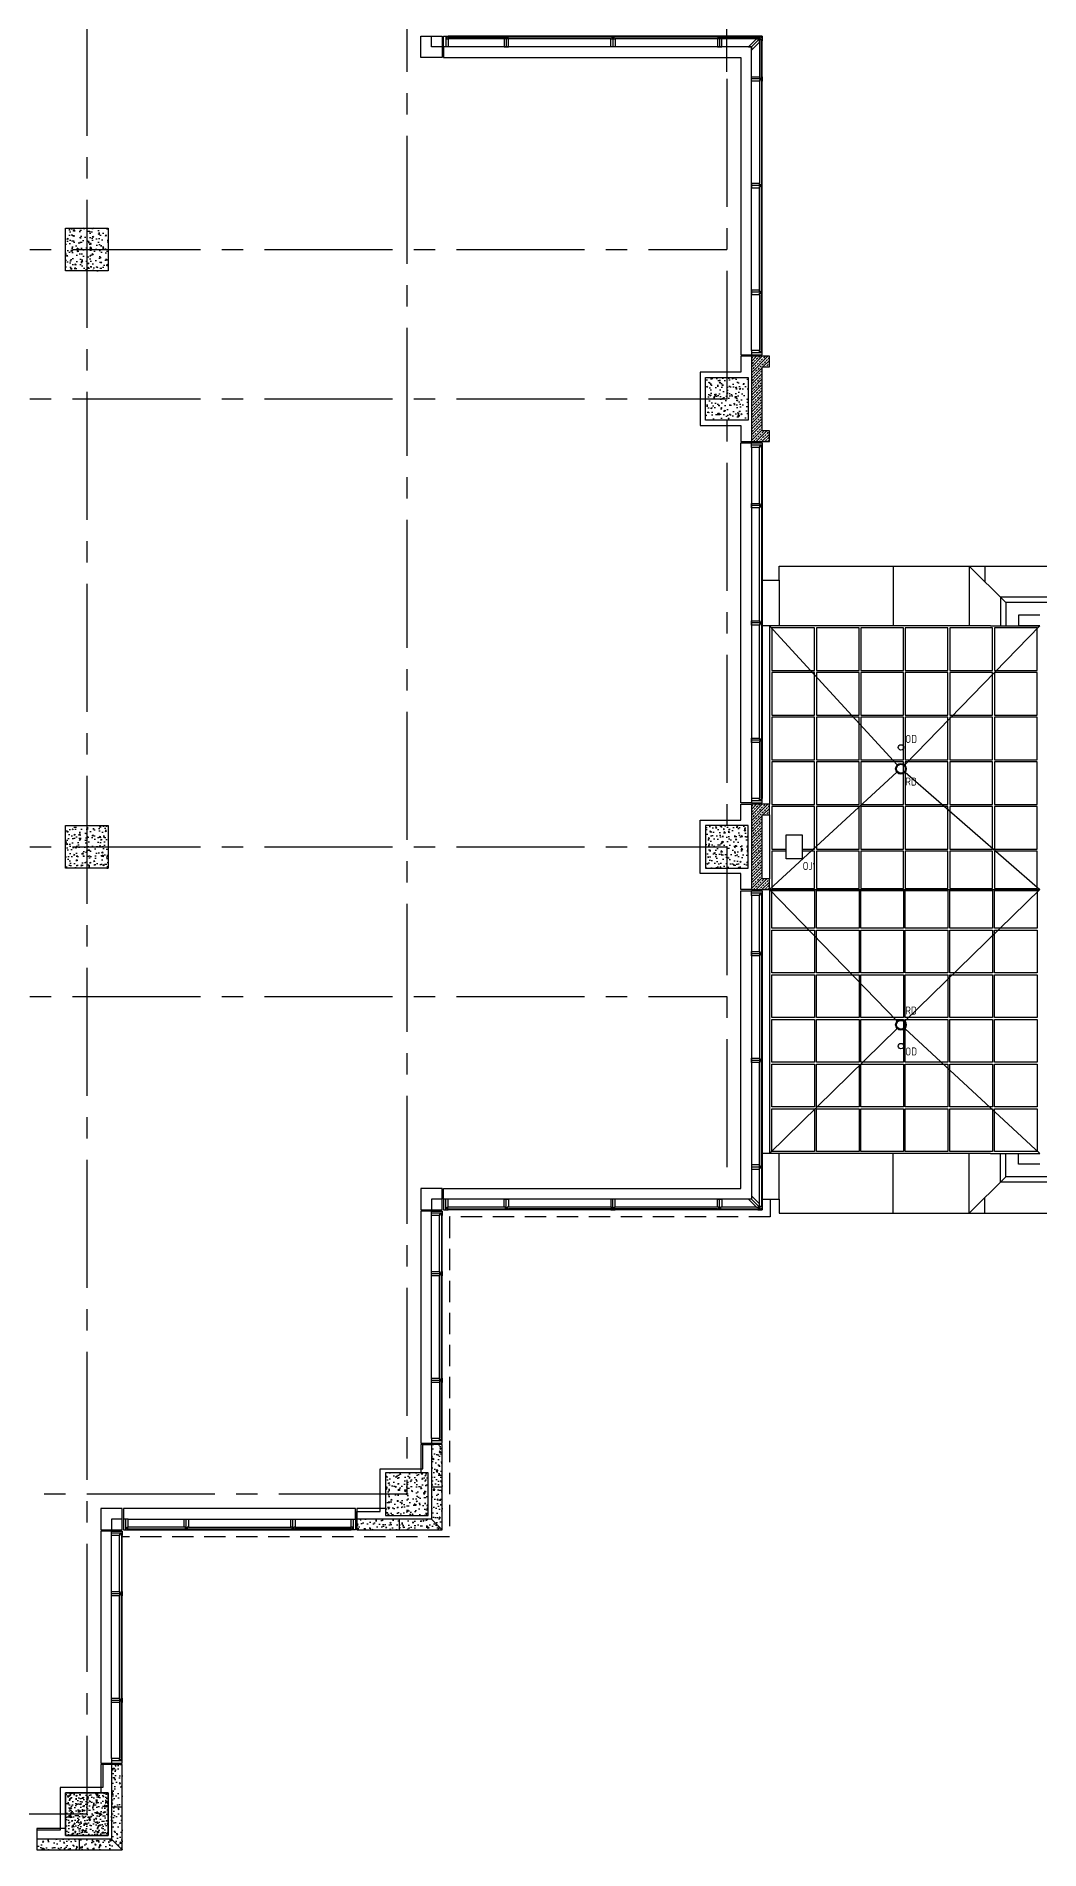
# Model space of a CAD drawing. Header units: inches. Extents: x 2920 to 9107, y 1541 to 7121.
# Drawn here: x 5295 to 5859, y 5310 to 6330 of the extents above; entities that cross this region are included whole.
import ezdxf

# ---------------------------------------------------------------- set-up
doc = ezdxf.new("R2010")
doc.units = ezdxf.units.IN
doc.header["$LTSCALE"] = 96
doc.header["$MEASUREMENT"] = 0
doc.header["$PDSIZE"] = 1.5
doc.linetypes.add('CENTER2', pattern=[1.125, 0.75, -0.125, 0.125, -0.125])
doc.linetypes.add('HIDDEN2', pattern=[0.1875, 0.125, -0.0625])
doc.layers.get('0').update_dxf_attribs({"color": 60, "linetype": 'CONTINUOUS'})
for name, color, linetype in [('A-HATCH-SECTIONS', 1, 'CONTINUOUS'), ('A-MTL RVL', 9, 'CONTINUOUS'), ('A-RF PAVERS', 253, 'CONTINUOUS'), ('A-SYMB-RCP', 4, 'CONTINUOUS'), ('A_0_BLDGRD', 35, 'CENTER2'), ('A_0_CONST', 11, 'CONTINUOUS'), ('A_0_CW_MTL', 3, 'CONTINUOUS'), ('A_0_DIMGRD', 9, 'CENTER2'), ('A_1-7_CW_PC', 2, 'CONTINUOUS'), ('A_1-7_CW_PC_H', 6, 'CONTINUOUS'), ('A_1-8_COL', 7, 'CONTINUOUS'), ('A_1-8_COL_H', 6, 'CONTINUOUS'), ('A_1-8_COL_TEN_GYP', 2, 'CONTINUOUS'), ('A_1-8_CW_GLASS', 1, 'CONTINUOUS'), ('A_1-8_CW_GYP', 2, 'CONTINUOUS'), ('A_1-8_CW_MULL', 2, 'CONTINUOUS'), ('A_1-8_CW_PC', 2, 'CONTINUOUS'), ('A_1-8_CW_PC_H', 6, 'CONTINUOUS'), ('A_1-8_CW_SILL', 9, 'CONTINUOUS'), ('A_2-8_CW_GLASS', 1, 'CONTINUOUS'), ('A_2-8_CW_GYP', 2, 'CONTINUOUS'), ('A_2-8_CW_MULL', 2, 'CONTINUOUS'), ('A_2-8_CW_PC', 2, 'CONTINUOUS'), ('A_2-8_CW_PC_H', 6, 'CONTINUOUS'), ('A_2-8_CW_SILL', 9, 'CONTINUOUS'), ('A_2-FINE', 1, 'CONTINUOUS'), ('A_MS_LIGHT', 3, 'CONTINUOUS'), ('Option 3 Floor Pattern', 253, 'CONTINUOUS')]:
    doc.layers.add(name, color=color, linetype=linetype)
doc.styles.add('ARCHITXT', font='architxt.shx')
pattern_1 = [(140, (-4476, -6744), (0.6275213, 7.172602), [0.75, -8.25]), (85, (-4476, -6744), (-7.5219213, -1.3875133), [0.6, -6.6]), (190.4514, (-4475.948, -6743.402), (-6.8943954, 5.785094), [0.637402, -7.011421]), (136.1842, (-4478, -6744), (1.65519, 10.6724105), [1.125, -12.375]), (186.6356, (-4477.862, -6743.111), (-9.741179, 9.346627), [0.956103, -10.51713]), (81.1842, (-4478, -6744), (-9.741186, 9.34662), [0.9, -9.9]), (111, (-4477.5, -6743), (4.026189, 5.9690705), [0.75, -8.25]), (56, (-4477.5, -6743), (-7.2515005, 2.433153), [0.6, -6.6]), (161.4514, (-4477.1645, -6742.5026), (-3.225305, 8.402226), [0.637402, -7.011421]), (127.5, (-4476, -6744), (-3.3289385, 0.12159855), [0, -6.52, 0, -6.7, 0, -6.625]), (97.5, (-4476, -6744), (-3.9441171, 2.6306954), [0, -3.82, 0, -6.37, 0, -2.525]), (57.5, (-4476, -6746.23), (0.2255487, 5.3382244), [0, -2.5, 0, -7.8, 0, -10.35]), (47.5, (-4476, -6747.23), (-1.0010498, 5.8318617), [0, -3.25, 0, -5.18, 0, -7.35])]

# ---------------------------------------------------------------- blocks, each defined once
blk = doc.blocks.new('COL_1-8_24X24')
at = {"layer": 'A_1-8_COL_H'}
h = blk.add_hatch(dxfattribs=at)
h.set_pattern_fill('AR-CONC,_I', color=256, style=2)
h.set_pattern_definition([(50, (-6180, -6718.462), (7.172602, -0.6275213), [0.75, -8.25]), (355, (-6180, -6718.462), (-1.3875133, 7.5219213), [0.6, -6.6]), (100.4514, (-6179.402, -6718.5144), (5.785094, 6.8943954), [0.637402, -7.011421]), (46.1842, (-6180, -6716.462), (10.6724105, -1.65519), [1.125, -12.375]), (96.6356, (-6179.111, -6716.6), (9.346627, 9.741179), [0.956103, -10.51713]), (351.1842, (-6180, -6716.462), (9.34662, 9.741186), [0.9, -9.9]), (21, (-6179, -6716.962), (5.9690705, -4.026189), [0.75, -8.25]), (326, (-6179, -6716.962), (2.4331533, 7.2515005), [0.6, -6.6]), (71.4514, (-6178.5026, -6717.2976), (8.4022263, 3.225305), [0.637402, -7.011421]), (37.5, (-6180, -6718.462), (0.12159855, 3.32893854), [0, -6.52, 0, -6.7, 0, -6.625]), (7.5, (-6180, -6718.462), (2.6306954, 3.9441171), [0, -3.82, 0, -6.37, 0, -2.525]), (327.5, (-6182.23, -6718.462), (5.3382244, -0.2255487), [0, -2.5, 0, -7.8, 0, -10.35]), (317.5, (-6183.23, -6718.462), (5.8318617, 1.0010498), [0, -3.25, 0, -5.18, 0, -7.35])])
h.paths.add_polyline_path([(-12, -12), (12, -12), (12, 12), (-12, 12)])
at = {"layer": 'A_0_CONST'}
blk.add_point((0, 0), dxfattribs=at)
at = {"layer": 'A_1-8_COL'}
blk.add_lwpolyline([(-12, -12), (12, -12), (12, 12), (-12, 12)], close=True, dxfattribs=at)
blk = doc.blocks.new('MUL_1-8_EX2')
at = {"layer": 'A_0_CONST'}
blk.add_line((0, 0), (0, -6), dxfattribs=at)
at = {"layer": 'A_1-8_CW_MULL'}
blk.add_lwpolyline([(-1.25, -6), (-1.25, 0), (1.25, 0), (1.25, -0.5), (0.5, -0.5), (0.5, -1.5), (1.25, -1.5), (1.25, -6)], close=True, dxfattribs=at)
blk = doc.blocks.new('MUL_1-8_EX1')
at = {"layer": 'A_0_CONST'}
blk.add_line((0, 0), (0, -6), dxfattribs=at)
at = {"layer": 'A_1-8_CW_MULL'}
blk.add_lwpolyline([(0.5, -1.5), (1.25, -1.5), (1.25, -6), (-1.25, -6), (-1.25, -1.5), (-0.5, -1.5), (-0.5, -0.5), (-1.25, -0.5), (-1.25, 0), (1.25, 0), (1.25, -0.5), (0.5, -0.5)], close=True, dxfattribs=at)
blk = doc.blocks.new('MUL_1-8_EX4')
at = {"layer": 'A_0_CONST'}
blk.add_line((0, 0), (-6, -6), dxfattribs=at)
at = {"layer": 'A_1-8_CW_MULL'}
blk.add_lwpolyline([(0, 0), (-2.5, 0), (-2.5, -0.5), (-1.8, -0.5), (-1.8, -1.5), (-3.3, -1.5), (-7.8, -6), (-6, -6), (-6, -7.8), (-1.5, -3.3), (-1.5, -1.8), (-0.5, -1.8), (-0.5, -2.5), (0, -2.5)], close=True, dxfattribs=at)
blk = doc.blocks.new('PRE_1-8_COL2')
at = {"layer": 'A_1-8_CW_PC_H'}
h = blk.add_hatch(dxfattribs=at)
h.set_pattern_fill('AR-CONC', color=256, angle=90, style=0)
h.set_pattern_definition([(140, (-4476, -6744), (0.6275213, 7.172602), [0.75, -8.25]), (85, (-4476, -6744), (-7.5219213, -1.3875133), [0.6, -6.6]), (190.4514, (-4475.948, -6743.402), (-6.8943954, 5.785094), [0.637402, -7.011421]), (136.1842, (-4478, -6744), (1.65519, 10.6724105), [1.125, -12.375]), (186.6356, (-4477.862, -6743.111), (-9.741179, 9.346627), [0.956103, -10.51713]), (81.1842, (-4478, -6744), (-9.741186, 9.34662), [0.9, -9.9]), (111, (-4477.5, -6743), (4.026189, 5.9690705), [0.75, -8.25]), (56, (-4477.5, -6743), (-7.2515005, 2.433153), [0.6, -6.6]), (161.4514, (-4477.1645, -6742.5026), (-3.225305, 8.402226), [0.637402, -7.011421]), (127.5, (-4476, -6744), (-3.3289385, 0.12159855), [0, -6.52, 0, -6.7, 0, -6.625]), (97.5, (-4476, -6744), (-3.9441171, 2.6306954), [0, -3.82, 0, -6.37, 0, -2.525]), (57.5, (-4476, -6746.23), (0.2255487, 5.3382244), [0, -2.5, 0, -7.8, 0, -10.35]), (47.5, (-4476, -6747.23), (-1.0010498, 5.8318617), [0, -3.25, 0, -5.18, 0, -7.35])])
h.paths.add_polyline_path([(6, -48), (6, -6), (48, -6), (48, 0), (0, 0), (0, -48)])
at = {"layer": 'A_0_CONST'}
for p, q in [((6, -6), (0, 0)), ((24, 0), (24, -6)), ((0, -24), (6, -24))]:
    blk.add_line(p, q, dxfattribs=at)
at = {"layer": 'A_1-8_CW_PC'}
blk.add_lwpolyline([(6, -48), (6, -6), (48, -6), (48, 0), (0, 0), (0, -48)], close=True, dxfattribs=at)
blk = doc.blocks.new('MUL_2-8_EX2')
at = {"layer": 'A_0_CONST'}
blk.add_line((0, 0), (0, -6), dxfattribs=at)
at = {"layer": 'A_2-8_CW_MULL'}
blk.add_lwpolyline([(-1.25, -6), (-1.25, 0), (1.25, 0), (1.25, -0.5), (0.5, -0.5), (0.5, -1.5), (1.25, -1.5), (1.25, -6)], close=True, dxfattribs=at)
blk = doc.blocks.new('MUL_2-8_EX1')
at = {"layer": 'A_0_CONST'}
blk.add_line((0, 0), (0, -6), dxfattribs=at)
at = {"layer": 'A_2-8_CW_MULL'}
blk.add_lwpolyline([(-0.5, -1.5), (-1.25, -1.5), (-1.25, -6), (1.25, -6), (1.25, -1.5), (0.5, -1.5), (0.5, -0.5), (1.25, -0.5), (1.25, 0), (-1.25, 0), (-1.25, -0.5), (-0.5, -0.5)], close=True, dxfattribs=at)
blk = doc.blocks.new('PRE_2-8_COL2')
at = {"layer": 'A_2-8_CW_PC_H'}
h = blk.add_hatch(dxfattribs=at)
h.set_pattern_fill('AR-CONC', color=256, angle=90, style=0)
h.set_pattern_definition(pattern_1)
h.paths.add_polyline_path([(6, -48), (6, -6), (48, -6), (48, 0), (0, 0), (0, -48)])
at = {"layer": 'A_2-8_CW_PC'}
blk.add_lwpolyline([(6, -48), (6, -6), (48, -6), (48, 0), (0, 0), (0, -48)], close=True, dxfattribs=at)
blk = doc.blocks.new('PRE_1-7_COL2')
at = {"layer": 'A_1-7_CW_PC_H'}
h = blk.add_hatch(dxfattribs=at)
h.set_pattern_fill('AR-CONC', color=256, angle=90, style=0)
h.set_pattern_definition(pattern_1)
h.paths.add_polyline_path([(6, -48), (6, -6), (48, -6), (48, 0), (0, 0), (0, -48)])
at = {"layer": 'A_0_CONST'}
for p, q in [((6, -6), (0, 0)), ((24, 0), (24, -6)), ((0, -24), (6, -24))]:
    blk.add_line(p, q, dxfattribs=at)
at = {"layer": 'A_1-7_CW_PC'}
blk.add_lwpolyline([(6, -48), (6, -6), (48, -6), (48, 0), (0, 0), (0, -48)], close=True, dxfattribs=at)

msp = doc.modelspace()

# ---------------------------------------------------------------- hatches: boundary and pattern name
at = {"layer": 'A_0_CW_MTL'}
h = msp.add_hatch(dxfattribs=at)
h.set_pattern_fill('BRASS', color=8, scale=9, angle=585, style=0)
h.set_pattern_definition([(225, (-743.8493, 2455.5197), (1.59099026, -1.59099026), []), (225, (-743.0538, 2454.7242), (1.59099026, -1.59099026), [1.125, -0.5625])])
h.paths.add_polyline_path([(5707, 6102), (5707, 6108), (5703, 6108), (5703, 6144), (5707, 6144), (5707, 6150), (5697, 6150), (5697, 6102)])
h = msp.add_hatch(dxfattribs=at)
h.set_pattern_fill('BRASS', color=8, scale=9, angle=585, style=0)
h.set_pattern_definition([(225, (-743.8493, 2203.5197), (1.59099026, -1.59099026), []), (225, (-743.0538, 2202.7242), (1.59099026, -1.59099026), [1.125, -0.5625])])
h.paths.add_polyline_path([(5707, 5850), (5707, 5856), (5703, 5856), (5703, 5892), (5707, 5892), (5707, 5898), (5697, 5898), (5697, 5850)])

# ---------------------------------------------------------------- linework, layer by layer
at = {"layer": 'A-HATCH-SECTIONS'}
for p, q in [((5819.4733413, 6032), (5819.4733413, 5998.325)), ((5839.9782425, 6011.5), (5819.4733413, 6032)), ((6189.9789597, 6014.5), (5836.9775252, 6014.5)), ((5836.9775252, 6014.5), (5836.9775252, 5998.325)), ((6186.9782425, 6011.5), (5839.9782425, 6011.5)), ((5839.9782425, 6011.5), (5839.9782425, 5998.325)), ((5831.4715963, 5998.325), (5703, 5998.325)), ((5707, 5998.325), (5707, 5898)), ((5831.4715963, 5998.3290979), (5844.4747044, 5998.3290979)), ((5844.4747044, 5998.325), (5847.4754216, 5998.325)), ((5707, 5892), (5707, 5856)), ((5707, 5850.0000249), (5707, 5701.675)), ((5831.4715963, 5701.675), (5703, 5701.675)), ((5819.4733413, 5668), (5819.4733413, 5701.675)), ((5831.4715963, 5701.675), (5844.4161873, 5701.675)), ((5836.9775252, 5685.5), (5836.9775252, 5701.675)), ((5839.9782425, 5688.5), (5839.9782425, 5701.675)), ((5844.4161873, 5701.675), (5847.4782009, 5701.675)), ((5839.9782425, 5688.5), (5819.4733413, 5668)), ((6189.9789597, 5685.5), (5836.9775252, 5685.5)), ((6186.9782425, 5688.5), (5839.9782425, 5688.5))]:
    msp.add_line(p, q, dxfattribs=at)
for points in [[(5703.0120147, 6024), (5712.5062464, 6024), (5712.5062464, 6032), (6316, 6032), (6316, 6024), (6324, 6024)], [(5703.0062464, 5676), (5712.5060074, 5676), (5712.5060074, 5668), (6314.5, 5668), (6314.5, 5676), (6324.0120147, 5676)]]:
    msp.add_lwpolyline(points, dxfattribs=at)
at = {"layer": 'A-HATCH-SECTIONS', "linetype": 'Continuous'}
for points in [[(5859.1032425, 6004.375), (5847.1032425, 6004.375), (5847.1032425, 5998.325), (5859.0996096, 5998.325)], [(5859.1032425, 5695.625), (5847.1032425, 5695.625), (5847.1032425, 5701.675), (5859.0996096, 5701.675)]]:
    msp.add_lwpolyline(points, dxfattribs=at)
at = {"layer": 'A-HATCH-SECTIONS'}
for centre, radius in [((5781.0520516, 5930), 1.5), ((5781.0520516, 5918), 3), ((5781.0520516, 5918), 2.5), ((5781.0520516, 5774), 3), ((5781.0520516, 5774), 2.5), ((5781.0520516, 5762), 1.5)]:
    msp.add_circle(centre, radius, dxfattribs=at)
at = {"layer": 'A-MTL RVL'}
for p, q in [((5776.7344291, 6032), (5776.7344291, 5998.3290979)), ((5828.2343693, 6032), (5828.2343693, 6023.241066)), ((5712.5062464, 6024), (5712.5062464, 5998.325)), ((5712.5062464, 5676), (5712.5062464, 5701.675)), ((5776.7344291, 5668), (5776.7344291, 5701.6709021)), ((5828.2343693, 5668), (5828.2343693, 5676.7589339))]:
    msp.add_line(p, q, dxfattribs=at)
at = {"layer": 'A-RF PAVERS', "linetype": 'Continuous'}
for points in [[(5708.3818653, 5997.2591828), (5708.3818653, 5973.2591828), (5732.3818653, 5973.2591828), (5732.3818653, 5997.2591828), (5708.3818653, 5997.2591828)], [(5733.4618315, 5997.2591828), (5733.4618315, 5973.2591828), (5757.4618315, 5973.2591828), (5757.4618315, 5997.2591828), (5733.4618315, 5997.2591828)], [(5758.3781331, 5997.2591828), (5758.3781331, 5973.2591828), (5782.3781331, 5973.2591828), (5782.3781331, 5997.2591828), (5758.3781331, 5997.2591828)], [(5783.4580994, 5997.2591828), (5783.4580994, 5973.2591828), (5807.4580994, 5973.2591828), (5807.4580994, 5997.2591828), (5783.4580994, 5997.2591828)], [(5808.5380517, 5997.2591828), (5808.5380517, 5973.2591828), (5832.5380517, 5973.2591828), (5832.5380517, 5997.2591828), (5808.5380517, 5997.2591828)], [(5833.6180041, 5997.2591828), (5833.6180041, 5973.2591828), (5857.6180041, 5973.2591828), (5857.6180041, 5997.2591828), (5833.6180041, 5997.2591828)], [(5708.3818653, 5972.120215), (5708.3818653, 5948.120215), (5732.3818653, 5948.120215), (5732.3818653, 5972.120215), (5708.3818653, 5972.120215)], [(5733.4618315, 5972.120215), (5733.4618315, 5948.120215), (5757.4618315, 5948.120215), (5757.4618315, 5972.120215), (5733.4618315, 5972.120215)], [(5758.3781331, 5972.120215), (5758.3781331, 5948.120215), (5782.3781331, 5948.120215), (5782.3781331, 5972.120215), (5758.3781331, 5972.120215)], [(5783.4580994, 5972.120215), (5783.4580994, 5948.120215), (5807.4580994, 5948.120215), (5807.4580994, 5972.120215), (5783.4580994, 5972.120215)], [(5808.5380517, 5972.120215), (5808.5380517, 5948.120215), (5832.5380517, 5948.120215), (5832.5380517, 5972.120215), (5808.5380517, 5972.120215)], [(5833.6180041, 5972.120215), (5833.6180041, 5948.120215), (5857.6180041, 5948.120215), (5857.6180041, 5972.120215), (5833.6180041, 5972.120215)], [(5708.3818653, 5946.9812387), (5708.3818653, 5922.9812387), (5732.3818653, 5922.9812387), (5732.3818653, 5946.9812387), (5708.3818653, 5946.9812387)], [(5733.4618315, 5946.9812387), (5733.4618315, 5922.9812387), (5757.4618315, 5922.9812387), (5757.4618315, 5946.9812387), (5733.4618315, 5946.9812387)], [(5758.3781331, 5946.9812387), (5758.3781331, 5922.9812387), (5782.3781331, 5922.9812387), (5782.3781331, 5946.9812387), (5758.3781331, 5946.9812387)], [(5783.4580994, 5946.9812387), (5783.4580994, 5922.9812387), (5807.4580994, 5922.9812387), (5807.4580994, 5946.9812387), (5783.4580994, 5946.9812387)], [(5808.5380517, 5946.9812387), (5808.5380517, 5922.9812387), (5832.5380517, 5922.9812387), (5832.5380517, 5946.9812387), (5808.5380517, 5946.9812387)], [(5833.6180041, 5946.9812387), (5833.6180041, 5922.9812387), (5857.6180041, 5922.9812387), (5857.6180041, 5946.9812387), (5833.6180041, 5946.9812387)], [(5708.3818653, 5921.842271), (5708.3818653, 5897.842271), (5732.3818653, 5897.842271), (5732.3818653, 5921.842271), (5708.3818653, 5921.842271)], [(5733.4618315, 5921.842271), (5733.4618315, 5897.842271), (5757.4618315, 5897.842271), (5757.4618315, 5921.842271), (5733.4618315, 5921.842271)], [(5758.3781331, 5921.842271), (5758.3781331, 5897.842271), (5782.3781331, 5897.842271), (5782.3781331, 5921.842271), (5758.3781331, 5921.842271)], [(5783.4580994, 5921.842271), (5783.4580994, 5897.842271), (5807.4580994, 5897.842271), (5807.4580994, 5921.842271), (5783.4580994, 5921.842271)], [(5808.5380517, 5921.842271), (5808.5380517, 5897.842271), (5832.5380517, 5897.842271), (5832.5380517, 5921.842271), (5808.5380517, 5921.842271)], [(5833.6180041, 5921.842271), (5833.6180041, 5897.842271), (5857.6180041, 5897.842271), (5857.6180041, 5921.842271), (5833.6180041, 5921.842271)], [(5708.3818653, 5896.7032947), (5708.3818653, 5872.7032947), (5716.5, 5872.7032947)], [(5725.5, 5872.7032947), (5732.3818653, 5872.7032947), (5732.3818653, 5896.7032947), (5708.3818653, 5896.7032947)], [(5733.4618315, 5896.7032947), (5733.4618315, 5872.7032947), (5757.4618315, 5872.7032947), (5757.4618315, 5896.7032947), (5733.4618315, 5896.7032947)], [(5758.3781331, 5896.7032947), (5758.3781331, 5872.7032947), (5782.3781331, 5872.7032947), (5782.3781331, 5896.7032947), (5758.3781331, 5896.7032947)], [(5783.4580994, 5896.7032947), (5783.4580994, 5872.7032947), (5807.4580994, 5872.7032947), (5807.4580994, 5896.7032947), (5783.4580994, 5896.7032947)], [(5808.5380517, 5896.7032947), (5808.5380517, 5872.7032947), (5832.5380517, 5872.7032947), (5832.5380517, 5896.7032947), (5808.5380517, 5896.7032947)], [(5833.6180041, 5896.7032947), (5833.6180041, 5872.7032947), (5857.6180041, 5872.7032947), (5857.6180041, 5896.7032947), (5833.6180041, 5896.7032947)], [(5708.3818653, 5871.565372), (5708.3818653, 5850.565372), (5732.3818653, 5850.565372), (5732.3818653, 5871.565372), (5725.5, 5871.565372)], [(5716.5, 5871.565372), (5708.3818653, 5871.565372)], [(5733.4618176, 5871.565372), (5733.4618176, 5850.565372), (5757.4618176, 5850.565372), (5757.4618176, 5871.565372), (5733.4618176, 5871.565372)], [(5758.3781331, 5871.565372), (5758.3781331, 5850.565372), (5782.3781331, 5850.565372), (5782.3781331, 5871.565372), (5758.3781331, 5871.565372)], [(5783.4580855, 5871.565372), (5783.4580855, 5850.565372), (5807.4580855, 5850.565372), (5807.4580855, 5871.565372), (5783.4580855, 5871.565372)], [(5808.5380517, 5871.565372), (5808.5380517, 5850.565372), (5832.5380517, 5850.565372), (5832.5380517, 5871.565372), (5808.5380517, 5871.565372)], [(5833.6180041, 5871.565372), (5833.6180041, 5850.565372), (5857.6180041, 5850.565372), (5857.6180041, 5871.565372), (5833.6180041, 5871.565372)], [(5708.3818653, 5828.4366543), (5708.3818653, 5849.4366543), (5732.3818653, 5849.4366543), (5732.3818653, 5828.4366543), (5708.3818653, 5828.4366543)], [(5733.4618176, 5828.4366543), (5733.4618176, 5849.4366543), (5757.4618176, 5849.4366543), (5757.4618176, 5828.4366543), (5733.4618176, 5828.4366543)], [(5758.3781331, 5828.4366543), (5758.3781331, 5849.4366543), (5782.3781331, 5849.4366543), (5782.3781331, 5828.4366543), (5758.3781331, 5828.4366543)], [(5783.4580855, 5828.4366543), (5783.4580855, 5849.4366543), (5807.4580855, 5849.4366543), (5807.4580855, 5828.4366543), (5783.4580855, 5828.4366543)], [(5808.5380517, 5828.4366543), (5808.5380517, 5849.4366543), (5832.5380517, 5849.4366543), (5832.5380517, 5828.4366543), (5808.5380517, 5828.4366543)], [(5833.6180041, 5828.4366543), (5833.6180041, 5849.4366543), (5857.6180041, 5849.4366543), (5857.6180041, 5828.4366543), (5833.6180041, 5828.4366543)], [(5708.3818653, 5803.297678), (5708.3818653, 5827.297678), (5732.3818653, 5827.297678), (5732.3818653, 5803.297678), (5708.3818653, 5803.297678)], [(5733.4618315, 5803.297678), (5733.4618315, 5827.297678), (5757.4618315, 5827.297678), (5757.4618315, 5803.297678), (5733.4618315, 5803.297678)], [(5758.3781331, 5803.297678), (5758.3781331, 5827.297678), (5782.3781331, 5827.297678), (5782.3781331, 5803.297678), (5758.3781331, 5803.297678)], [(5783.4580994, 5803.297678), (5783.4580994, 5827.297678), (5807.4580994, 5827.297678), (5807.4580994, 5803.297678), (5783.4580994, 5803.297678)], [(5808.5380517, 5803.297678), (5808.5380517, 5827.297678), (5832.5380517, 5827.297678), (5832.5380517, 5803.297678), (5808.5380517, 5803.297678)], [(5833.6180041, 5803.297678), (5833.6180041, 5827.297678), (5857.6180041, 5827.297678), (5857.6180041, 5803.297678), (5833.6180041, 5803.297678)], [(5708.3818653, 5778.1587017), (5708.3818653, 5802.1587017), (5732.3818653, 5802.1587017), (5732.3818653, 5778.1587017), (5708.3818653, 5778.1587017)], [(5733.4618315, 5778.1587017), (5733.4618315, 5802.1587017), (5757.4618315, 5802.1587017), (5757.4618315, 5778.1587017), (5733.4618315, 5778.1587017)], [(5758.3781331, 5778.1587017), (5758.3781331, 5802.1587017), (5782.3781331, 5802.1587017), (5782.3781331, 5778.1587017), (5758.3781331, 5778.1587017)], [(5783.4580994, 5778.1587017), (5783.4580994, 5802.1587017), (5807.4580994, 5802.1587017), (5807.4580994, 5778.1587017), (5783.4580994, 5778.1587017)], [(5808.5380517, 5778.1587017), (5808.5380517, 5802.1587017), (5832.5380517, 5802.1587017), (5832.5380517, 5778.1587017), (5808.5380517, 5778.1587017)], [(5833.6180041, 5778.1587017), (5833.6180041, 5802.1587017), (5857.6180041, 5802.1587017), (5857.6180041, 5778.1587017), (5833.6180041, 5778.1587017)], [(5708.3818653, 5753.019734), (5708.3818653, 5777.019734), (5732.3818653, 5777.019734), (5732.3818653, 5753.019734), (5708.3818653, 5753.019734)], [(5733.4618315, 5753.019734), (5733.4618315, 5777.019734), (5757.4618315, 5777.019734), (5757.4618315, 5753.019734), (5733.4618315, 5753.019734)], [(5758.3781331, 5753.019734), (5758.3781331, 5777.019734), (5782.3781331, 5777.019734), (5782.3781331, 5753.019734), (5758.3781331, 5753.019734)], [(5783.4580994, 5753.019734), (5783.4580994, 5777.019734), (5807.4580994, 5777.019734), (5807.4580994, 5753.019734), (5783.4580994, 5753.019734)], [(5808.5380517, 5753.019734), (5808.5380517, 5777.019734), (5832.5380517, 5777.019734), (5832.5380517, 5753.019734), (5808.5380517, 5753.019734)], [(5833.6180041, 5753.019734), (5833.6180041, 5777.019734), (5857.6180041, 5777.019734), (5857.6180041, 5753.019734), (5833.6180041, 5753.019734)], [(5708.3818653, 5727.8807577), (5708.3818653, 5751.8807577), (5732.3818653, 5751.8807577), (5732.3818653, 5727.8807577), (5708.3818653, 5727.8807577)], [(5733.4618315, 5727.8807577), (5733.4618315, 5751.8807577), (5757.4618315, 5751.8807577), (5757.4618315, 5727.8807577), (5733.4618315, 5727.8807577)], [(5758.3781331, 5727.8807577), (5758.3781331, 5751.8807577), (5782.3781331, 5751.8807577), (5782.3781331, 5727.8807577), (5758.3781331, 5727.8807577)], [(5783.4580994, 5727.8807577), (5783.4580994, 5751.8807577), (5807.4580994, 5751.8807577), (5807.4580994, 5727.8807577), (5783.4580994, 5727.8807577)], [(5808.5380517, 5727.8807577), (5808.5380517, 5751.8807577), (5832.5380517, 5751.8807577), (5832.5380517, 5727.8807577), (5808.5380517, 5727.8807577)], [(5833.6180041, 5727.8807577), (5833.6180041, 5751.8807577), (5857.6180041, 5751.8807577), (5857.6180041, 5727.8807577), (5833.6180041, 5727.8807577)], [(5708.3818653, 5702.74179), (5708.3818653, 5726.74179), (5732.3818653, 5726.74179), (5732.3818653, 5702.74179), (5708.3818653, 5702.74179)], [(5733.4618315, 5702.74179), (5733.4618315, 5726.74179), (5757.4618315, 5726.74179), (5757.4618315, 5702.74179), (5733.4618315, 5702.74179)], [(5758.3781331, 5702.74179), (5758.3781331, 5726.74179), (5782.3781331, 5726.74179), (5782.3781331, 5702.74179), (5758.3781331, 5702.74179)], [(5783.4580994, 5702.74179), (5783.4580994, 5726.74179), (5807.4580994, 5726.74179), (5807.4580994, 5702.74179), (5783.4580994, 5702.74179)], [(5808.5380517, 5702.74179), (5808.5380517, 5726.74179), (5832.5380517, 5726.74179), (5832.5380517, 5702.74179), (5808.5380517, 5702.74179)], [(5833.6180041, 5702.74179), (5833.6180041, 5726.74179), (5857.6180041, 5726.74179), (5857.6180041, 5702.74179), (5833.6180041, 5702.74179)]]:
    msp.add_lwpolyline(points, dxfattribs=at)
at = {"layer": 'A_0_BLDGRD'}
for p, q in [((5323, 6670), (5323, 5330)), ((5503, 6490), (5503, 5510)), ((5683, 6306), (5683, 5690)), ((3155, 6210), (5683, 6210)), ((3155, 6126), (5683, 6126)), ((3155, 5874), (5683, 5874)), ((3155, 5790), (5683, 5790)), ((5503, 5510), (3155, 5510)), ((5323, 5330), (3155, 5330))]:
    msp.add_line(p, q, dxfattribs=at)
at = {"layer": 'A_0_CW_MTL'}
for points in [[(5707, 6102), (5707, 6108), (5703, 6108), (5703, 6144), (5707, 6144), (5707, 6150), (5697, 6150), (5697, 6102)], [(5707, 5850), (5707, 5856), (5703, 5856), (5703, 5892), (5707, 5892), (5707, 5898), (5697, 5898), (5697, 5850)]]:
    msp.add_lwpolyline(points, close=True, dxfattribs=at)
at = {"layer": 'A_0_DIMGRD'}
msp.add_line((5683, 6310), (5683, 7086), dxfattribs=at)
at = {"layer": 'A_1-8_COL_TEN_GYP'}
for points in [[(5475, 5495.25), (5475, 5500.25), (5488, 5500.25), (5488, 5524.25), (5512, 5524.25), (5512, 5538), (5517, 5538)], [(5337, 5358), (5332, 5358), (5332, 5345), (5308, 5345), (5308, 5321), (5295, 5321), (5295, 5316)]]:
    msp.add_lwpolyline(points, dxfattribs=at)
at = {"layer": 'A_1-8_CW_GLASS'}
for p, q in [((5526.25, 6329.5), (5557.75, 6329.5)), ((5557.75, 6328.5), (5526.25, 6328.5)), ((5617.75, 6329.5), (5560.25, 6329.5)), ((5617.75, 6328.5), (5560.25, 6328.5)), ((5677.75, 6329.5), (5620.25, 6329.5)), ((5677.75, 6328.5), (5620.25, 6328.5)), ((5680.25, 6329.5), (5700.5, 6329.5)), ((5699.732233, 6328.5), (5680.25, 6328.5)), ((5701.5, 6326.732233), (5701.5, 6307.25)), ((5702.5, 6307.25), (5702.5, 6327.5)), ((5701.5, 6304.75), (5701.5, 6247.25)), ((5702.5, 6304.75), (5702.5, 6247.25)), ((5701.5, 6187.25), (5701.5, 6244.75)), ((5702.5, 6187.25), (5702.5, 6244.75)), ((5701.5, 6184.75), (5701.5, 6153.25)), ((5702.5, 6153.25), (5702.5, 6184.75)), ((5701.5, 6067.25), (5701.5, 6098.75)), ((5702.5, 6098.75), (5702.5, 6067.25)), ((5701.5, 6001.25), (5701.5, 6064.75)), ((5702.5, 6064.75), (5702.5, 6001.25)), ((5701.5, 5935.25), (5701.5, 5998.75)), ((5702.5, 5998.75), (5702.5, 5935.25)), ((5701.5, 5932.75), (5701.5, 5901.25)), ((5702.5, 5901.25), (5702.5, 5932.75)), ((5557.75, 5671.5), (5526.25, 5671.5)), ((5617.75, 5671.5), (5560.25, 5671.5)), ((5677.75, 5671.5), (5620.25, 5671.5)), ((5699.732233, 5671.5), (5680.25, 5671.5)), ((5699.732233, 5671.5), (5680.25, 5671.5)), ((5521.5, 5635.25), (5521.5, 5666.75)), ((5522.5, 5666.75), (5522.5, 5635.25)), ((5526.25, 5670.5), (5557.75, 5670.5)), ((5617.75, 5670.5), (5560.25, 5670.5)), ((5677.75, 5670.5), (5620.25, 5670.5)), ((5680.25, 5670.5), (5700.5, 5670.5)), ((5680.25, 5670.5), (5700.5, 5670.5)), ((5521.5, 5575.25), (5521.5, 5632.75)), ((5522.5, 5575.25), (5522.5, 5632.75)), ((5521.5, 5572.75), (5521.5, 5541.25)), ((5522.5, 5541.25), (5522.5, 5572.75)), ((5377.75, 5491.5), (5346.25, 5491.5)), ((5346.25, 5490.5), (5377.75, 5490.5)), ((5380.25, 5491.5), (5437.75, 5491.5)), ((5380.25, 5490.5), (5437.75, 5490.5)), ((5440.25, 5491.5), (5471.75, 5491.5)), ((5471.75, 5490.5), (5440.25, 5490.5)), ((5341.5, 5395.25), (5341.5, 5452.75)), ((5342.5, 5395.25), (5342.5, 5452.75))]:
    msp.add_line(p, q, dxfattribs=at)
at = {"layer": 'A_1-8_CW_GYP'}
for points in [[(5697.2181009, 6150), (5691, 6150), (5691, 6141), (5668, 6141), (5668, 6111), (5691, 6111), (5691, 6102), (5697, 6102)], [(5695, 5862), (5695, 5886), (5671, 5886), (5671, 5862), (5695, 5862)]]:
    msp.add_lwpolyline(points, dxfattribs=at)
at = {"layer": 'A_1-8_CW_MULL'}
for points in [[(5523, 6324), (5517, 6324), (5517, 6330), (5523, 6330)], [(5523, 5676), (5517, 5676), (5517, 5670), (5523, 5670)]]:
    msp.add_lwpolyline(points, close=True, dxfattribs=at)
at = {"layer": 'A_1-8_CW_SILL'}
for p, q in [((5697, 6098.75), (5697, 5901.25)), ((5703, 6098.75), (5703, 5901.25)), ((5517, 5541.25), (5517, 5666.75)), ((5523, 5541.25), (5523, 5666.75)), ((5346.25, 5496), (5471.75, 5496)), ((5346.25, 5490), (5471.75, 5490))]:
    msp.add_line(p, q, dxfattribs=at)
for points in [[(5523, 6324), (5523, 6318), (5511, 6318), (5511, 6330), (5517, 6330)], [(5703, 6153.25), (5703, 6330), (5526.25, 6330)], [(5523.75, 6324), (5523.75, 6318), (5691, 6318), (5691, 6150.75), (5697, 6150.75)], [(5697, 6153.25), (5697, 6324), (5526.25, 6324)], [(5697, 5898.75), (5691, 5898.75), (5691, 6101.25), (5697, 6101.25)], [(5523, 5676), (5523, 5682), (5511, 5682), (5511, 5670), (5517, 5670)], [(5517, 5669.25), (5511, 5669.25), (5511, 5538.75), (5517, 5538.75)], [(5474.25, 5496), (5474.25, 5502), (5343.75, 5502), (5343.75, 5496)]]:
    msp.add_lwpolyline(points, dxfattribs=at)
at = {"layer": 'A_2-8_CW_GLASS'}
for p, q in [((5701.5, 5815.25), (5701.5, 5846.75)), ((5702.5, 5846.75), (5702.5, 5815.25)), ((5701.5, 5812.75), (5701.5, 5755.25)), ((5702.5, 5812.75), (5702.5, 5755.25)), ((5701.5, 5695.25), (5701.5, 5752.75)), ((5702.5, 5695.25), (5702.5, 5752.75)), ((5701.5, 5673.2677669), (5701.5, 5692.75)), ((5702.5, 5692.75), (5702.5, 5672.5)), ((5341.5, 5455.25), (5341.5, 5486.75)), ((5342.5, 5486.75), (5342.5, 5455.25)), ((5341.5, 5395.25), (5341.5, 5452.75)), ((5342.5, 5395.25), (5342.5, 5452.75)), ((5341.5, 5392.75), (5341.5, 5361.25)), ((5342.5, 5361.25), (5342.5, 5392.75))]:
    msp.add_line(p, q, dxfattribs=at)
at = {"layer": 'A_2-8_CW_GYP'}
for points in [[(5697, 5850), (5691, 5850), (5691, 5859), (5668, 5859), (5668, 5889), (5691, 5889), (5691, 5898), (5697, 5898)], [(5517, 5538), (5511, 5538), (5511, 5522)], [(5491, 5502), (5475, 5502), (5475, 5496)], [(5337, 5358), (5331, 5358), (5331, 5342)], [(5311, 5322), (5295, 5322), (5295, 5316)]]:
    msp.add_lwpolyline(points, dxfattribs=at)
at = {"layer": 'A_2-8_CW_MULL'}
msp.add_lwpolyline([(5343, 5496), (5337, 5496), (5337, 5490), (5343, 5490)], close=True, dxfattribs=at)
at = {"layer": 'A_2-8_CW_SILL'}
for p, q in [((5703, 5670), (5526.25, 5670)), ((5337, 5361.25), (5337, 5486.75)), ((5343, 5361.25), (5343, 5486.75))]:
    msp.add_line(p, q, dxfattribs=at)
for points in [[(5523.75, 5676), (5523.75, 5682), (5691, 5682), (5691, 5849.25), (5697, 5849.25)], [(5697, 5846.75), (5697, 5676), (5526.25, 5676)], [(5703, 5846.75), (5703, 5670), (5526.25, 5670)], [(5343, 5496), (5343, 5502), (5331, 5502), (5331, 5490), (5337, 5490)], [(5337, 5489.25), (5331, 5489.25), (5331, 5358.75), (5337, 5358.75)]]:
    msp.add_lwpolyline(points, dxfattribs=at)
at = {"layer": 'A_2-FINE', "linetype": 'HIDDEN2'}
msp.add_line((5707.5, 5676), (5707.5, 5666), dxfattribs=at)
msp.add_lwpolyline([(5707.5, 5666), (5527, 5666), (5527, 5486), (5343, 5486)], dxfattribs=at)
at = {"layer": 'A_MS_LIGHT'}
msp.add_lwpolyline([(5725.5, 5867.25), (5716.5, 5867.25), (5716.5, 5880.75), (5725.5, 5880.75), (5725.5, 5867.25)], dxfattribs=at)
at = {"layer": 'Option 3 Floor Pattern', "linetype": 'Continuous'}
for p, q in [((5859.103201, 5998.325), (5847.4754216, 5998.325)), ((5707, 5850), (5778.7900821, 5916.0293417)), ((5783.3140237, 5916.0293448), (5859.103201, 5850.0009728)), ((5703, 5850), (5703.0005273, 5850.0004594)), ((5703.0009022, 5850), (5859.103201, 5850.0009728)), ((5707, 5850), (5778.9026782, 5776.0928914)), ((5783.2014128, 5776.0929038), (5859.103201, 5850.0009728)), ((5847.4782009, 5701.675), (5859.103201, 5701.675))]:
    msp.add_line(p, q, dxfattribs=at)
for points in [[(5707, 5998.325), (5778.9613907, 5920.1515429)], [(5783.1427001, 5920.151555), (5859.103201, 5998.325)], [(5778.8515369, 5771.9609475), (5707, 5701.675)], [(5859.103201, 5701.675), (5783.2525546, 5771.9609349)]]:
    msp.add_lwpolyline(points, dxfattribs=at)

# ---------------------------------------------------------------- block references
for name, p in [('MUL_1-8_EX2', (5525, 6330)), ('MUL_1-8_EX1', (5619, 6330)), ('MUL_1-8_EX4', (5703, 6330))]:
    msp.add_blockref(name, p)
at = {"xscale": -1}
for name, p in [('MUL_1-8_EX1', (5559, 6330)), ('MUL_1-8_EX1', (5679, 6330)), ('COL_1-8_24X24', (5323, 6210))]:
    msp.add_blockref(name, p, dxfattribs=at)
for name, p, rotation in [('MUL_1-8_EX4', (5703, 6330), 270), ('MUL_1-8_EX1', (5703, 6246), 270), ('MUL_1-8_EX1', (5703, 6186), 270), ('MUL_1-8_EX2', (5703, 6152), 270), ('COL_1-8_24X24', (5683, 6126), 270), ('MUL_1-8_EX2', (5703, 5900), 270), ('COL_1-8_24X24', (5323, 5874), 90), ('MUL_1-8_EX2', (5525, 5670), 180), ('MUL_1-8_EX1', (5619, 5670), 180), ('MUL_1-8_EX2', (5523, 5540), 270), ('MUL_1-8_EX2', (5345, 5490), 180), ('MUL_1-8_EX2', (5345, 5490), 180), ('MUL_2-8_EX1', (5343, 5454), 270), ('MUL_2-8_EX1', (5343, 5394), 270), ('MUL_2-8_EX2', (5343, 5360), 270), ('COL_1-8_24X24', (5323, 5330), 270)]:
    msp.add_blockref(name, p, dxfattribs=dict(at, rotation=rotation))
for name, p, rotation in [('MUL_1-8_EX1', (5703, 6306), 270), ('MUL_1-8_EX2', (5703, 6100), 270), ('MUL_1-8_EX1', (5703, 6066), 270), ('MUL_1-8_EX1', (5703, 6000), 270), ('MUL_1-8_EX1', (5703, 5934), 270), ('COL_1-8_24X24', (5683, 5874), 270), ('COL_1-8_24X24', (5683, 5874), 270), ('COL_1-8_24X24', (5683, 5874), 270), ('MUL_1-8_EX1', (5559, 5670), 180), ('MUL_1-8_EX1', (5679, 5670), 180), ('MUL_1-8_EX1', (5679, 5670), 180), ('MUL_1-8_EX2', (5523, 5668), 270), ('MUL_1-8_EX1', (5523, 5634), 270), ('MUL_1-8_EX1', (5523, 5574), 270), ('PRE_1-8_COL2', (5523, 5490), 180), ('COL_1-8_24X24', (5503, 5510), 180), ('MUL_2-8_EX2', (5343, 5488), 270), ('MUL_1-8_EX1', (5379, 5490), 180), ('MUL_1-8_EX1', (5439, 5490), 180), ('MUL_1-8_EX2', (5473, 5490), 180), ('MUL_1-8_EX1', (5343, 5454), 270), ('MUL_1-8_EX1', (5343, 5394), 270), ('PRE_2-8_COL2', (5343, 5310), 180), ('PRE_1-7_COL2', (5343, 5310), 180), ('COL_1-8_24X24', (5323, 5330), 180)]:
    msp.add_blockref(name, p, dxfattribs=dict(rotation=rotation))
at = {"layer": 'A_2-8_CW_MULL', "rotation": 270}
for name, p in [('MUL_1-8_EX2', (5703, 5848)), ('MUL_1-8_EX1', (5703, 5814)), ('MUL_1-8_EX1', (5703, 5754)), ('MUL_1-8_EX4', (5703, 5670))]:
    msp.add_blockref(name, p, dxfattribs=at)
at = {"layer": 'A_2-8_CW_MULL', "xscale": -1, "rotation": 270}
msp.add_blockref('MUL_1-8_EX1', (5703, 5694), dxfattribs=at)

# ---------------------------------------------------------------- texts
at = {"layer": 'A-SYMB-RCP', "color": 4, "style": 'ARCHITXT'}
for s, p in [('OD', (5783.4580605, 5932.5000308)), ('RD', (5783.4580605, 5908.5710526)), ('OJ1', (5725.729454, 5861.0610882)), ('RD', (5783.4580605, 5779.7668294)), ('OD', (5783.4580605, 5756.7360355))]:
    msp.add_text(s, height=4.5, dxfattribs=at).set_placement(p)

doc.saveas('drawing.dxf')
